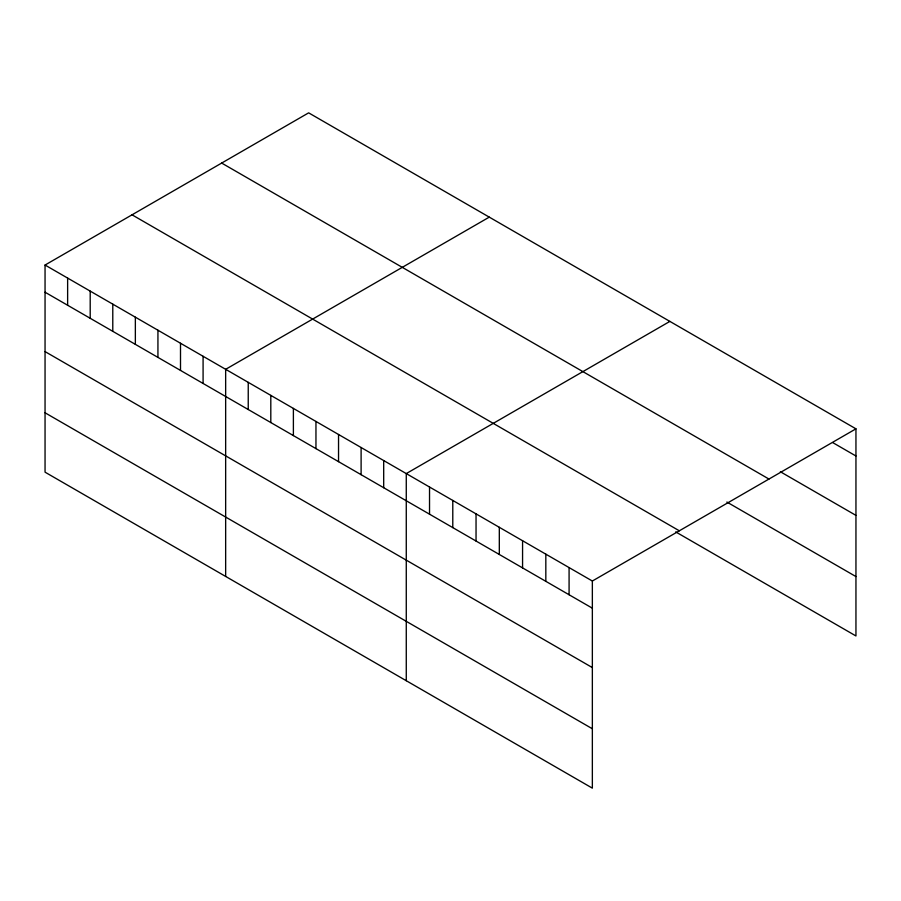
<?xml version="1.0" encoding="UTF-8"?>
<svg xmlns="http://www.w3.org/2000/svg" width="901" height="901" viewBox="0 0 901 901"><rect width="100%" height="100%" fill="white"/><g stroke="black" fill="none" stroke-linecap="round" stroke-linejoin="round"><path stroke-width="1.35" d="M45.05 265.04L592.351 581.021L592.351 788.15L45.05 472.169L45.05 265.04L308.649 112.85L855.95 428.831L855.95 635.96L675.682 531.883M489.266 217.13L225.655 369.32L225.655 576.437M669.871 321.398L406.272 473.588L406.272 680.717M592.351 581.021L855.95 428.831M832.693 442.571L855.95 455.996M780.356 471.741L855.95 515.383M221.669 163.07L768.958 479.05M726.859 502.037L855.95 576.572M132.042 214.821L679.331 530.802M45.05 292.217L592.351 608.186M45.05 351.593L592.351 667.573M45.05 412.782L592.351 728.763M569.083 567.596L569.083 594.761M545.826 554.16L545.826 581.336M522.569 540.735L522.569 567.9M499.312 527.299L499.312 554.475M476.043 513.874L476.043 541.05M452.786 500.449L452.786 527.614M429.529 487.013L429.529 514.189M383.691 460.557L383.691 487.723M361.11 447.515L361.11 474.692M338.539 434.485L338.539 461.65M315.958 421.454L315.958 448.619M293.388 408.412L293.388 435.588M270.807 395.381L270.807 422.558M248.237 382.351L248.237 409.516M203.085 356.278L203.085 383.454M180.504 343.247L180.504 370.412M157.934 330.216L157.934 357.382M135.353 317.175L135.353 344.351M112.783 304.144L112.783 331.309M90.201 291.113L90.201 318.278M67.631 278.071L67.631 305.248"/></g></svg>
